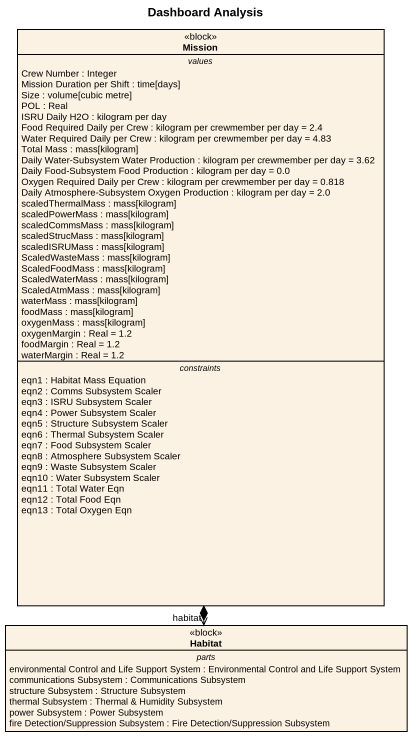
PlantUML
@startuml
title Dashboard Analysis
hide circle
hide empty members
class Mission <<block>> {
  -- values --
  Crew Number : Integer
  Mission Duration per Shift : time[days]
  Size : volume[cubic metre]
  POL : Real
  ISRU Daily H2O : kilogram per day
  Food Required Daily per Crew : kilogram per crewmember per day = 2.4
  Water Required Daily per Crew : kilogram per crewmember per day = 4.83
  Total Mass : mass[kilogram]
  Daily Water-Subsystem Water Production : kilogram per crewmember per day = 3.62
  Daily Food-Subsystem Food Production : kilogram per day = 0.0
  Oxygen Required Daily per Crew : kilogram per crewmember per day = 0.818
  Daily Atmosphere-Subsystem Oxygen Production : kilogram per day = 2.0
  scaledThermalMass : mass[kilogram]
  scaledPowerMass : mass[kilogram]
  scaledCommsMass : mass[kilogram]
  scaledStrucMass : mass[kilogram]
  scaledISRUMass : mass[kilogram]
  ScaledWasteMass : mass[kilogram]
  ScaledFoodMass : mass[kilogram]
  ScaledWaterMass : mass[kilogram]
  ScaledAtmMass : mass[kilogram]
  waterMass : mass[kilogram]
  foodMass : mass[kilogram]
  oxygenMass : mass[kilogram]
  oxygenMargin : Real = 1.2
  foodMargin : Real = 1.2
  waterMargin : Real = 1.2
  -- constraints --
  eqn1 : Habitat Mass Equation
  eqn2 : Comms Subsystem Scaler
  eqn3 : ISRU Subsystem Scaler
  eqn4 : Power Subsystem Scaler
  eqn5 : Structure Subsystem Scaler
  eqn6 : Thermal Subsystem Scaler
  eqn7 : Food Subsystem Scaler
  eqn8 : Atmosphere Subsystem Scaler
  eqn9 : Waste Subsystem Scaler
  eqn10 : Water Subsystem Scaler
  eqn11 : Total Water Eqn
  eqn12 : Total Food Eqn
  eqn13 : Total Oxygen Eqn
}
class Habitat <<block>> {
  -- parts --
  environmental Control and Life Support System : Environmental Control and Life Support System
  communications Subsystem : Communications Subsystem
  structure Subsystem : Structure Subsystem
  thermal Subsystem : Thermal & Humidity Subsystem
  power Subsystem : Power Subsystem
  fire Detection/Suppression Subsystem : Fire Detection/Suppression Subsystem
}
Mission *--> "habitat" Habitat
@enduml
